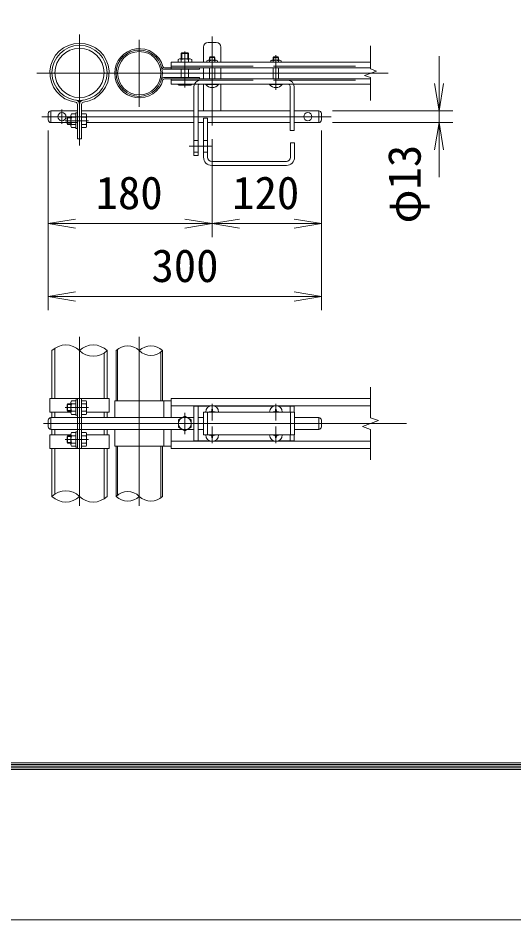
# Model space of a CAD drawing. Units: millimetres, scale not verified, with parts at other scales. Extents: x -6300 to 6300, y -4455 to 4455.
# Drawn here: x -5211 to -4122, y -4455 to -2475 of the extents above; entities that cross this region are included whole.
import ezdxf
from ezdxf.enums import TextEntityAlignment as Align

# ---------------------------------------------------------------- set-up
doc = ezdxf.new("R2010")
doc.units = ezdxf.units.MM
doc.header["$LTSCALE"] = 30
doc.linetypes.add('DASHED', pattern=[7.5, 6, -1.5])
doc.linetypes.add('USER1', pattern=[50.8, 31.75, -6.35, 6.35, -6.35])
for name, color, linetype, lineweight in [('0-1_D-TTL', 7, 'Continuous', 9), ('0-3_D-BMK', 2, 'USER1', 13), ('0-4_D-STR1', 1, 'Continuous', 18), ('0-5_D-STR3', 3, 'Continuous', 13), ('0-6_D-STR-DIM', 7, 'Continuous', 9), ('0-7_0', 7, 'Continuous', 9)]:
    doc.layers.add(name, color=color, linetype=linetype, lineweight=lineweight)
doc.styles.add('ＭＳ ゴシック', font='')
doc.styles.get('ＭＳ ゴシック').set_extended_font_data('MS Gothic')

# ---------------------------------------------------------------- blocks, each defined once
blk = doc.blocks.new('_Open')
at = {"layer": '0-7_0'}
blk.add_line((-30, 5), (0, 0), dxfattribs=at)
blk.add_lwpolyline([(-30, -5), (0, 0), (-30, 0)], dxfattribs=at)

msp = doc.modelspace()

# ---------------------------------------------------------------- linework, layer by layer
at = {"layer": '0-1_D-TTL', "color": 2, "lineweight": 18}
msp.add_lwpolyline([(-6300.14, 4455), (6299.86, 4455), (6299.86, -4455), (-6300.14, -4455)], close=True, dxfattribs=at)
at = {"layer": '0-1_D-TTL'}
for points in [[(-5895.14, 4125), (5894.86, 4125), (5894.86, -4125), (-5895.14, -4125)], [(-5891.39, 4121.25), (5891.11, 4121.25), (5891.11, -4121.25), (-5891.39, -4121.25)], [(-5887.64, 4117.5), (5887.36, 4117.5), (5887.36, -4117.5), (-5887.64, -4117.5)], [(-5883.89, 4113.75), (5883.61, 4113.75), (5883.61, -4113.75), (-5883.89, -4113.75)], [(-5880.14, 4110), (5879.86, 4110), (5879.86, -4110), (-5880.14, -4110)]]:
    msp.add_lwpolyline(points, close=True, dxfattribs=at)
at = {"layer": '0-3_D-BMK'}
for p, q in [((-5076.02, -2510.75), (-5076.02, -2754.24)), ((-4944.72, -2522.37), (-4944.72, -2669.6)), ((-4784.72, -2515.35), (-4784.72, -2710.38)), ((-4844.72, -2548.46), (-4844.72, -2627.16)), ((-4644.72, -2556.61), (-4644.72, -2632.73)), ((-5169.91, -2595.98), (-4398.32, -2595.98)), ((-5158.65, -2691.38), (-4523.34, -2691.38)), ((-5114.72, -2675.6), (-5114.72, -2707.17)), ((-5056.4, -2700.24), (-5107.75, -2700.24)), ((-4835.58, -2756.38), (-4785.29, -2756.38)), ((-5076.02, -3174.44), (-5076.02, -3545.6)), ((-4944.72, -3174.44), (-4944.72, -3545.6)), ((-4784.72, -3358.24), (-4784.72, -3321.98)), ((-4644.72, -3358.24), (-4644.72, -3321.98)), ((-5056.4, -3330.02), (-5107.75, -3330.02)), ((-4844.72, -3341.45), (-4844.72, -3388.6)), ((-5155.36, -3365.02), (-4358.32, -3365.02)), ((-4784.72, -3371.81), (-4784.72, -3408.07)), ((-4644.72, -3371.81), (-4644.72, -3408.07)), ((-5056.4, -3400.02), (-5107.75, -3400.02))]:
    msp.add_line(p, q, dxfattribs=at)
at = {"layer": '0-4_D-STR1'}
for p, q in [((-5136.52, -3205.02), (-5136.52, -3310.02)), ((-5015.52, -3205.02), (-5015.52, -3310.02)), ((-4995.52, -3205.02), (-4995.52, -3315.02)), ((-4893.92, -3205.02), (-4893.92, -3315.02)), ((-5136.52, -3340.02), (-5136.52, -3352.02)), ((-5015.52, -3340.02), (-5015.52, -3352.02)), ((-5136.52, -3378.02), (-5136.52, -3390.02)), ((-5015.52, -3378.02), (-5015.52, -3390.02)), ((-5136.52, -3420.02), (-5136.52, -3525.02)), ((-5015.52, -3420.02), (-5015.52, -3525.02)), ((-4995.52, -3415.02), (-4995.52, -3525.02)), ((-4893.92, -3415.02), (-4893.92, -3525.02))]:
    msp.add_line(p, q, dxfattribs=at)
at = {"layer": '0-4_D-STR1', "linetype": 'DASHED'}
for p, q in [((-5130.12, -3199.79), (-5130.12, -3310.02)), ((-4992.32, -3202.2), (-4992.32, -3315.02)), ((-4897.12, -3207.85), (-4897.12, -3315.02)), ((-5021.92, -3210.26), (-5021.92, -3310.02)), ((-5130.12, -3340.02), (-5130.12, -3352.02)), ((-5021.92, -3340.02), (-5021.92, -3352.02)), ((-5130.12, -3378.02), (-5130.12, -3390.02)), ((-5021.92, -3378.02), (-5021.92, -3390.02)), ((-5130.12, -3420.02), (-5130.12, -3519.79)), ((-5021.92, -3420.02), (-5021.92, -3530.26)), ((-4995.52, -3415.02), (-4995.52, -3525.02)), ((-4992.32, -3415.02), (-4992.32, -3522.2)), ((-4897.12, -3415.02), (-4897.12, -3527.85))]:
    msp.add_line(p, q, dxfattribs=at)
at = {"layer": '0-4_D-STR1'}
for centre, radius in [((-5076.02, -2595.14), 60.5), ((-5076.02, -2595.14), 54.1), ((-4944.72, -2595.98), 50.8), ((-4944.72, -2595.98), 47.6)]:
    msp.add_circle(centre, radius, dxfattribs=at)
at = {"layer": '0-5_D-STR3'}
for p, q in [((-4793.72, -2528.38), (-4775.72, -2528.38)), ((-4851.37, -2551.38), (-4852.72, -2552.74)), ((-4852.72, -2564.38), (-4852.72, -2552.74)), ((-4852.72, -2552.74), (-4836.72, -2552.74)), ((-4851.37, -2551.38), (-4838.07, -2551.38)), ((-4851.37, -2564.38), (-4851.37, -2551.38)), ((-4838.07, -2564.38), (-4838.07, -2551.38)), ((-4836.72, -2552.74), (-4838.07, -2551.38)), ((-4836.72, -2564.38), (-4836.72, -2552.74)), ((-4803.72, -2538.38), (-4803.72, -2571.78)), ((-4765.72, -2538.38), (-4765.72, -2571.78)), ((-4874.72, -2571.78), (-4874.72, -2586.98)), ((-4874.72, -2571.78), (-4437.17, -2571.78)), ((-4859.72, -2565.98), (-4859.72, -2571.78)), ((-4856.56, -2564.38), (-4832.88, -2564.38)), ((-4852.72, -2571.78), (-4852.72, -2565.98)), ((-4836.72, -2571.78), (-4836.72, -2565.98)), ((-4829.72, -2565.98), (-4829.72, -2571.78)), ((-4796.22, -2568.58), (-4796.22, -2571.78)), ((-4789.64, -2560.18), (-4790.72, -2561.27)), ((-4790.72, -2567.38), (-4790.72, -2561.27)), ((-4790.72, -2561.27), (-4778.72, -2561.27)), ((-4790.72, -2571.78), (-4790.72, -2568.58)), ((-4789.64, -2567.38), (-4789.64, -2560.18)), ((-4789.64, -2560.18), (-4779.8, -2560.18)), ((-4789.64, -2560.18), (-4779.8, -2560.18)), ((-4779.8, -2567.38), (-4779.8, -2560.18)), ((-4779.8, -2560.18), (-4778.72, -2561.27)), ((-4778.72, -2567.38), (-4778.72, -2561.27)), ((-4778.72, -2571.78), (-4778.72, -2568.58)), ((-4773.22, -2568.58), (-4773.22, -2571.78)), ((-4656.22, -2568.58), (-4656.22, -2571.78)), ((-4649.64, -2560.18), (-4650.72, -2561.27)), ((-4650.72, -2561.27), (-4638.72, -2561.27)), ((-4650.72, -2567.38), (-4650.72, -2561.27)), ((-4650.72, -2571.78), (-4650.72, -2568.58)), ((-4649.64, -2560.18), (-4639.8, -2560.18)), ((-4649.64, -2567.38), (-4649.64, -2560.18)), ((-4639.8, -2567.38), (-4639.8, -2560.18)), ((-4638.72, -2567.38), (-4638.72, -2561.27)), ((-4638.72, -2571.78), (-4638.72, -2568.58)), ((-4633.22, -2568.58), (-4633.22, -2571.78)), ((-4889.63, -2583.78), (-4437.17, -2583.78)), ((-4889.63, -2586.98), (-4812.72, -2586.98)), ((-4852.72, -2604.98), (-4852.72, -2586.98)), ((-4836.72, -2604.98), (-4836.72, -2586.98)), ((-4812.72, -2583.78), (-4812.72, -2586.98)), ((-4803.72, -2583.78), (-4803.72, -2608.18)), ((-4790.72, -2608.18), (-4790.72, -2583.78)), ((-4778.72, -2608.18), (-4778.72, -2583.78)), ((-4765.72, -2583.78), (-4765.72, -2608.18)), ((-4650.72, -2608.18), (-4650.72, -2583.78)), ((-4638.72, -2608.18), (-4638.72, -2583.78)), ((-4889.63, -2604.98), (-4812.72, -2604.98)), ((-4889.63, -2608.18), (-4437.17, -2608.18)), ((-4874.72, -2608.18), (-4874.72, -2620.18)), ((-4812.72, -2604.98), (-4812.72, -2608.18)), ((-4874.72, -2620.18), (-4437.17, -2620.18)), ((-4859.72, -2620.18), (-4859.72, -2621.18)), ((-4833.08, -2622.38), (-4856.28, -2622.38)), ((-4852.72, -2620.18), (-4852.72, -2621.18)), ((-4836.72, -2620.18), (-4836.72, -2621.18)), ((-4829.72, -2620.18), (-4829.72, -2621.18)), ((-4815.72, -2624.68), (-4815.72, -2776.38)), ((-4803.72, -2620.18), (-4803.72, -2678.38)), ((-4798.72, -2620.18), (-4770.72, -2620.18)), ((-4798.72, -2621.01), (-4798.72, -2620.18)), ((-4798.72, -2621.01), (-4770.72, -2621.01)), ((-4770.72, -2621.01), (-4770.72, -2620.18)), ((-4765.72, -2620.18), (-4765.72, -2678.38)), ((-4658.72, -2620.18), (-4630.72, -2620.18)), ((-4658.72, -2621.01), (-4658.72, -2620.18)), ((-4658.72, -2621.01), (-4630.72, -2621.01)), ((-4630.72, -2621.01), (-4630.72, -2620.18)), ((-4613.72, -2624.68), (-4613.72, -2721.38)), ((-4604.72, -2624.88), (-4604.72, -2721.38)), ((-5080.62, -2664.23), (-5080.62, -2740.24)), ((-5076.02, -2664.23), (-5076.02, -2740.24)), ((-5071.42, -2664.23), (-5071.42, -2740.24)), ((-5144.72, -2684.38), (-5144.72, -2698.38)), ((-5138.72, -2678.38), (-5080.62, -2678.38)), ((-5138.72, -2678.38), (-5138.72, -2704.38)), ((-5103.42, -2693.6), (-5102.07, -2692.24)), ((-5094.82, -2692.24), (-5102.07, -2692.24)), ((-5102.07, -2692.24), (-5102.07, -2708.24)), ((-5094.82, -2688.6), (-5094.82, -2711.8)), ((-5083.82, -2685.24), (-5093.62, -2685.24)), ((-5083.82, -2692.24), (-5093.62, -2692.24)), ((-5083.82, -2683.24), (-5083.82, -2717.24)), ((-5080.62, -2683.24), (-5083.82, -2683.24)), ((-5071.42, -2678.38), (-4824.72, -2678.38)), ((-5071.42, -2682.44), (-5071.42, -2718.04)), ((-5071.42, -2685.24), (-5061.62, -2685.24)), ((-5071.42, -2692.24), (-5061.62, -2692.24)), ((-5060.42, -2688.6), (-5060.42, -2711.8)), ((-4815.72, -2678.38), (-4613.72, -2678.38)), ((-4604.72, -2678.38), (-4550.72, -2678.38)), ((-4550.72, -2678.38), (-4550.72, -2704.38)), ((-4544.72, -2684.38), (-4544.72, -2698.38)), ((-5138.72, -2704.38), (-5080.62, -2704.38)), ((-5103.42, -2693.6), (-5103.42, -2706.89)), ((-5094.82, -2693.6), (-5103.42, -2693.6)), ((-5094.82, -2706.89), (-5103.42, -2706.89)), ((-5103.42, -2706.89), (-5102.07, -2708.24)), ((-5094.82, -2708.24), (-5102.07, -2708.24)), ((-5083.82, -2708.24), (-5093.62, -2708.24)), ((-5071.42, -2708.24), (-5061.62, -2708.24)), ((-5060.42, -2704.38), (-4824.72, -2704.38)), ((-4815.72, -2704.38), (-4803.72, -2704.38)), ((-4803.72, -2694.38), (-4803.72, -2780.38)), ((-4803.72, -2694.38), (-4794.72, -2694.38)), ((-4794.72, -2694.38), (-4794.72, -2780.38)), ((-4794.72, -2704.38), (-4613.72, -2704.38)), ((-4604.72, -2704.38), (-4550.72, -2704.38)), ((-5083.82, -2715.24), (-5093.62, -2715.24)), ((-5080.62, -2717.24), (-5083.82, -2717.24)), ((-5071.42, -2715.24), (-5061.62, -2715.24)), ((-4613.72, -2721.38), (-4604.72, -2721.38)), ((-5071.42, -2740.24), (-5080.62, -2740.24)), ((-4824.72, -2743.38), (-4815.72, -2743.38)), ((-4803.72, -2743.38), (-4794.72, -2743.38)), ((-4612.72, -2748.38), (-4612.72, -2780.38)), ((-4612.72, -2748.38), (-4603.72, -2748.38)), ((-4603.72, -2748.38), (-4603.72, -2780.38)), ((-4824.72, -2769.38), (-4815.72, -2769.38)), ((-4803.72, -2769.38), (-4794.72, -2769.38)), ((-4785.72, -2789.38), (-4621.72, -2789.38)), ((-4785.72, -2798.38), (-4621.72, -2798.38)), ((-5141.12, -3310.02), (-5010.92, -3310.02)), ((-5141.12, -3310.02), (-5141.12, -3340.02)), ((-5103.42, -3323.38), (-5102.07, -3322.02)), ((-5103.42, -3323.38), (-5103.42, -3336.67)), ((-5094.82, -3323.38), (-5103.42, -3323.38)), ((-5094.82, -3322.02), (-5102.07, -3322.02)), ((-5102.07, -3322.02), (-5102.07, -3338.02)), ((-5094.82, -3318.38), (-5094.82, -3341.58)), ((-5083.82, -3315.02), (-5093.62, -3315.02)), ((-5083.82, -3322.02), (-5093.62, -3322.02)), ((-5080.62, -3313.02), (-5083.82, -3313.02)), ((-5083.82, -3313.02), (-5083.82, -3347.02)), ((-5080.62, -3310.02), (-5080.62, -3420.02)), ((-5076.02, -3310.02), (-5076.02, -3420.02)), ((-5071.42, -3310.02), (-5071.42, -3420.02)), ((-5071.42, -3312.22), (-5071.42, -3347.82)), ((-5071.42, -3315.02), (-5061.62, -3315.02)), ((-5071.42, -3322.02), (-5061.62, -3322.02)), ((-5060.42, -3318.38), (-5060.42, -3341.58)), ((-5010.92, -3310.02), (-5010.92, -3340.02)), ((-4998.72, -3315.02), (-4874.72, -3315.02)), ((-4998.72, -3315.02), (-4998.72, -3352.02)), ((-4890.72, -3315.02), (-4890.72, -3352.02)), ((-4874.72, -3310.02), (-4874.72, -3352.02)), ((-4874.72, -3310.02), (-4437.17, -3310.02)), ((-4874.72, -3326.02), (-4437.17, -3326.02)), ((-5141.12, -3340.02), (-5094.82, -3340.02)), ((-5103.42, -3336.67), (-5102.07, -3338.02)), ((-5094.82, -3336.67), (-5103.42, -3336.67)), ((-5094.82, -3338.02), (-5102.07, -3338.02)), ((-5083.82, -3338.02), (-5093.62, -3338.02)), ((-5083.82, -3345.02), (-5093.62, -3345.02)), ((-5071.42, -3338.02), (-5061.62, -3338.02)), ((-5071.42, -3345.02), (-5061.62, -3345.02)), ((-5060.42, -3340.02), (-5010.92, -3340.02)), ((-4824.72, -3327.02), (-4824.72, -3403.02)), ((-4824.72, -3327.02), (-4789.92, -3327.02)), ((-4815.72, -3327.02), (-4815.72, -3403.02)), ((-4803.72, -3340.02), (-4803.72, -3390.02)), ((-4803.72, -3340.02), (-4603.72, -3340.02)), ((-4788.43, -3339.19), (-4791.02, -3339.23)), ((-4791.02, -3339.23), (-4791.02, -3340.02)), ((-4785.51, -3333.72), (-4785.56, -3336.32)), ((-4785.51, -3333.72), (-4783.93, -3333.72)), ((-4783.93, -3333.72), (-4783.89, -3336.32)), ((-4779.52, -3327.02), (-4649.92, -3327.02)), ((-4648.43, -3339.19), (-4651.02, -3339.23)), ((-4651.02, -3339.23), (-4651.02, -3340.02)), ((-4645.51, -3333.72), (-4645.56, -3336.32)), ((-4645.51, -3333.72), (-4643.93, -3333.72)), ((-4643.93, -3333.72), (-4643.89, -3336.32)), ((-4641.01, -3339.19), (-4638.42, -3339.23)), ((-4639.52, -3327.02), (-4604.72, -3327.02)), ((-4638.42, -3339.23), (-4638.42, -3340.02)), ((-4613.72, -3327.02), (-4613.72, -3340.02)), ((-4604.72, -3327.02), (-4604.72, -3340.02)), ((-4603.72, -3340.02), (-4603.72, -3390.02)), ((-5144.72, -3358.02), (-5144.72, -3372.02)), ((-5138.72, -3352.02), (-5080.62, -3352.02)), ((-5138.72, -3352.02), (-5138.72, -3378.02)), ((-5080.62, -3347.02), (-5083.82, -3347.02)), ((-5080.92, -3352.02), (-4824.72, -3352.02)), ((-4815.72, -3352.02), (-4803.72, -3352.02)), ((-4603.72, -3352.02), (-4550.72, -3352.02)), ((-4550.72, -3352.02), (-4550.72, -3378.02)), ((-4544.72, -3358.02), (-4544.72, -3372.02)), ((-5138.72, -3378.02), (-5080.62, -3378.02)), ((-5083.82, -3385.02), (-5093.62, -3385.02)), ((-5083.82, -3417.02), (-5083.82, -3383.02)), ((-5080.62, -3383.02), (-5083.82, -3383.02)), ((-5080.92, -3378.02), (-4824.72, -3378.02)), ((-5071.42, -3385.02), (-5061.62, -3385.02)), ((-4998.72, -3378.02), (-4998.72, -3415.02)), ((-4890.72, -3378.02), (-4890.72, -3415.02)), ((-4874.72, -3378.02), (-4874.72, -3420.02)), ((-4815.72, -3378.02), (-4803.72, -3378.02)), ((-4603.72, -3378.02), (-4550.72, -3378.02)), ((-5141.12, -3390.02), (-5094.82, -3390.02)), ((-5141.12, -3420.02), (-5141.12, -3390.02)), ((-5103.42, -3393.38), (-5102.07, -3392.02)), ((-5094.82, -3393.38), (-5103.42, -3393.38)), ((-5103.42, -3406.67), (-5103.42, -3393.38)), ((-5102.07, -3408.02), (-5102.07, -3392.02)), ((-5094.82, -3392.02), (-5102.07, -3392.02)), ((-5094.82, -3411.67), (-5094.82, -3388.46)), ((-5083.82, -3392.02), (-5093.62, -3392.02)), ((-5071.42, -3392.02), (-5061.62, -3392.02)), ((-5060.62, -3390.02), (-5010.92, -3390.02)), ((-5060.42, -3388.38), (-5060.42, -3411.58)), ((-5010.92, -3420.02), (-5010.92, -3390.02)), ((-4874.72, -3404.02), (-4437.17, -3404.02)), ((-4824.72, -3403.02), (-4789.92, -3403.02)), ((-4803.72, -3390.02), (-4603.72, -3390.02)), ((-4791.02, -3390.81), (-4791.02, -3390.02)), ((-4788.43, -3390.86), (-4791.02, -3390.81)), ((-4785.51, -3396.32), (-4785.56, -3393.73)), ((-4785.51, -3396.32), (-4783.93, -3396.32)), ((-4783.93, -3396.32), (-4783.89, -3393.73)), ((-4781.01, -3390.86), (-4778.42, -3390.81)), ((-4779.52, -3403.02), (-4649.92, -3403.02)), ((-4778.42, -3390.81), (-4778.42, -3390.02)), ((-4651.02, -3390.81), (-4651.02, -3390.02)), ((-4648.43, -3390.86), (-4651.02, -3390.81)), ((-4645.51, -3396.32), (-4645.56, -3393.73)), ((-4645.51, -3396.32), (-4643.93, -3396.32)), ((-4643.93, -3396.32), (-4643.89, -3393.73)), ((-4641.01, -3390.86), (-4638.42, -3390.81)), ((-4639.52, -3403.02), (-4604.72, -3403.02)), ((-4638.42, -3390.81), (-4638.42, -3390.02)), ((-4613.72, -3390.02), (-4613.72, -3403.02)), ((-4604.72, -3390.02), (-4604.72, -3403.02)), ((-5141.12, -3420.02), (-5010.92, -3420.02)), ((-5094.82, -3406.67), (-5103.42, -3406.67)), ((-5103.42, -3406.67), (-5102.07, -3408.02)), ((-5094.82, -3408.02), (-5102.07, -3408.02)), ((-5083.82, -3408.02), (-5093.62, -3408.02)), ((-5083.82, -3415.02), (-5093.62, -3415.02)), ((-5080.62, -3417.02), (-5083.82, -3417.02)), ((-5071.42, -3408.02), (-5061.62, -3408.02)), ((-5071.42, -3415.02), (-5061.62, -3415.02)), ((-4998.72, -3415.02), (-4874.72, -3415.02)), ((-4874.72, -3420.02), (-4437.17, -3420.02))]:
    msp.add_line(p, q, dxfattribs=at)
at = {"layer": '0-5_D-STR3', "linetype": 'DASHED'}
for p, q in [((-4793.51, -2567.38), (-4775.79, -2567.38)), ((-4653.51, -2567.38), (-4635.79, -2567.38)), ((-4874.72, -2580.58), (-4437.17, -2580.58)), ((-4874.72, -2611.38), (-4437.17, -2611.38)), ((-4794.72, -3340.02), (-4794.72, -3390.02)), ((-4612.72, -3340.02), (-4612.72, -3390.02))]:
    msp.add_line(p, q, dxfattribs=at)
at = {"layer": '0-5_D-STR3'}
for points in [[(-4649.64, -2560.18), (-4639.8, -2560.18), (-4638.72, -2561.27)], [(-4824.72, -2624.88), (-4824.72, -2776.38), (-4815.72, -2776.38)], [(-4781.01, -3339.19), (-4778.42, -3339.23), (-4778.42, -3340.02)]]:
    msp.add_lwpolyline(points, dxfattribs=at)
at = {"layer": '0-5_D-STR3', "color": 4, "linetype": 'DASHED'}
msp.add_lwpolyline([(-4844.72, -3348.82), (-4858.75, -3356.92), (-4858.75, -3373.12), (-4844.72, -3381.22), (-4830.69, -3373.12), (-4830.69, -3356.92)], close=True, dxfattribs=at)
at = {"layer": '0-5_D-STR3'}
for centre in [(-5114.72, -2691.38), (-4574.72, -2691.38)]:
    msp.add_circle(centre, 9, dxfattribs=at)
at = {"layer": '0-5_D-STR3', "color": 4, "linetype": 'DASHED', "lineweight": 9}
msp.add_circle((-4844.72, -3365.02), 14.07, dxfattribs=at)
at = {"layer": '0-5_D-STR3'}
for centre, radius, start, end in [((-5076.02, -2595.14), 65.1, 277.58485, 262.41515), ((-4793.72, -2538.38), 10, 90, 180), ((-4775.72, -2538.38), 10, 0, 90), ((-4944.72, -2595.98), 54, 15.6185, 344.3815), ((-4856.22, -2568.98), 4.6, 40.52088, 139.47912), ((-4844.72, -2585.18), 20.8, 67.38014, 112.61986), ((-4833.22, -2568.98), 4.6, 40.52088, 139.47912), ((-4793.47, -2571.13), 3.75, 42.84372, 137.15628), ((-4784.72, -2582.98), 15.6, 67.38014, 112.61986), ((-4775.97, -2571.12), 3.74, 42.69541, 137.30459), ((-4653.47, -2571.13), 3.75, 42.84372, 137.15628), ((-4644.72, -2582.98), 15.6, 67.38014, 112.61986), ((-4635.97, -2571.12), 3.74, 42.69541, 137.30459), ((-4889.63, -2580.58), 6.4, 195.6185, 270), ((-4889.63, -2580.58), 3.2, 195.6185, 270), ((-4889.63, -2611.38), 6.4, 90, 164.3815), ((-4889.63, -2611.38), 3.2, 90, 164.3815), ((-4811.22, -2624.88), 13.5, 90, 180), ((-4618.22, -2624.88), 13.5, 0, 90), ((-4856.22, -2616.68), 5.7, 232.14171, 307.85829), ((-4844.72, -2595.12), 27.27, 252.93847, 287.06153), ((-4833.22, -2616.69), 5.7, 232.09851, 307.90149), ((-4811.22, -2624.68), 4.5, 90, 180), ((-4784.72, -2609.38), 18.2, 219.71514, 320.28486), ((-4644.72, -2609.38), 18.2, 219.71514, 320.28486), ((-4618.22, -2624.68), 4.5, 0, 90), ((-5085.22, -2664.23), 4.6, 0, 82.41515), ((-5085.22, -2664.23), 9.2, 0, 82.41515), ((-5066.82, -2664.23), 9.2, 97.58485, 180), ((-5066.82, -2664.23), 4.6, 97.58485, 180), ((-5138.72, -2684.38), 6, 90, 180), ((-5089.12, -2688.74), 5.7, 142.09851, 217.90149), ((-5067.55, -2700.24), 27.27, 162.93847, 197.06153), ((-5066.12, -2688.74), 5.7, 322.09851, 37.90149), ((-5087.69, -2700.24), 27.27, 342.93847, 17.06153), ((-4550.72, -2684.38), 6, 0, 90), ((-5138.72, -2698.38), 6, 180, 270), ((-5089.12, -2711.74), 5.7, 142.14171, 217.85829), ((-5066.12, -2711.74), 5.7, 322.14171, 37.85829), ((-4550.72, -2698.38), 6, 270, 0), ((-4785.72, -2780.38), 18, 180, 270), ((-4785.72, -2780.38), 9, 180, 270), ((-4621.72, -2780.38), 9, 270, 0), ((-4621.72, -2780.38), 18, 270, 0), ((-5089.12, -3318.52), 5.7, 142.09851, 217.90149), ((-5067.55, -3330.02), 27.27, 162.93847, 197.06153), ((-5066.12, -3318.52), 5.7, 322.09851, 37.90149), ((-5087.69, -3330.02), 27.27, 342.93847, 17.06153), ((-4784.72, -3340.02), 14, 0, 180), ((-4644.72, -3340.02), 14, 0, 180), ((-5089.12, -3341.52), 5.7, 142.14171, 217.85829), ((-5066.12, -3341.52), 5.7, 322.14171, 37.85829), ((-4788.53, -3336.21), 2.98, 270, 0), ((-4780.91, -3336.21), 2.98, 180, 270), ((-4648.53, -3336.21), 2.98, 270, 0), ((-4640.91, -3336.21), 2.98, 180, 270), ((-5138.72, -3358.02), 6, 90, 180), ((-4550.72, -3358.02), 6, 0, 90), ((-5138.72, -3372.02), 6, 180, 270), ((-5089.12, -3388.52), 5.7, 142.14171, 217.85829), ((-5066.12, -3388.52), 5.7, 322.09851, 37.90149), ((-4550.72, -3372.02), 6, 270, 0), ((-5067.55, -3400.02), 27.27, 162.93847, 197.06153), ((-5087.69, -3400.02), 27.27, 342.93847, 17.06153), ((-4784.72, -3390.02), 14, 180, 0), ((-4788.53, -3393.83), 2.98, 0, 90), ((-4780.91, -3393.83), 2.98, 90, 180), ((-4644.72, -3390.02), 14, 180, 0), ((-4648.53, -3393.83), 2.98, 0, 90), ((-4640.91, -3393.83), 2.98, 90, 180), ((-5089.12, -3411.52), 5.7, 142.09851, 217.90149), ((-5066.12, -3411.52), 5.7, 322.14171, 37.85829)]:
    msp.add_arc(centre, radius, start, end, dxfattribs=at)
at = {"layer": '0-6_D-STR-DIM'}
for p, q in [((-4437.17, -2586.36), (-4437.17, -2535.98)), ((-4286.49, -2618.38), (-4286.49, -2558.38)), ((-4450.38, -2600.79), (-4423.95, -2591.17)), ((-4423.95, -2591.17), (-4437.17, -2586.36)), ((-4437.17, -2605.6), (-4450.38, -2600.79)), ((-4437.17, -2655.98), (-4437.17, -2605.6)), ((-4520.72, -2678.38), (-4256.49, -2678.38)), ((-4286.49, -2678.38), (-4286.49, -2704.38)), ((-4520.72, -2704.38), (-4256.49, -2704.38)), ((-5144.72, -2721.38), (-5144.72, -2956.12)), ((-5144.72, -2721.38), (-5144.72, -3116.15)), ((-4544.72, -2721.38), (-4544.72, -2956.12)), ((-4544.72, -2721.38), (-4544.72, -3116.15)), ((-4784.72, -2740.38), (-4784.72, -2956.12)), ((-4784.72, -2740.38), (-4784.72, -2956.12)), ((-4286.49, -2764.38), (-4286.49, -2824.38)), ((-5084.72, -2926.12), (-4844.72, -2926.12)), ((-4724.72, -2926.12), (-4604.72, -2926.12)), ((-5084.72, -3086.15), (-4604.72, -3086.15)), ((-4437.17, -3352.2), (-4437.17, -3285.02)), ((-4454.78, -3371.44), (-4419.55, -3358.61)), ((-4419.55, -3358.61), (-4437.17, -3352.2)), ((-4437.17, -3377.85), (-4454.78, -3371.44)), ((-4437.17, -3445.02), (-4437.17, -3377.85))]:
    msp.add_line(p, q, dxfattribs=at)
for centre, radius, start, end in [((-5106.27, -3235.47), 42.92, 45.18146, 134.81854), ((-5045.77, -3235.47), 42.92, 45.18146, 134.81854), ((-5045.77, -3174.58), 42.92, 225.18146, 314.81854), ((-4970.12, -3230.59), 36.03, 45.18146, 134.81854), ((-4919.32, -3230.59), 36.03, 45.18146, 134.81854), ((-4919.32, -3179.46), 36.03, 225.18146, 314.81854), ((-5106.27, -3555.47), 42.92, 45.18146, 134.81854), ((-4970.12, -3550.59), 36.03, 45.18146, 134.81854), ((-5106.27, -3494.58), 42.92, 225.18146, 314.81854), ((-5045.77, -3494.58), 42.92, 225.18146, 314.81854), ((-4970.12, -3499.46), 36.03, 225.18146, 314.81854), ((-4919.32, -3499.46), 36.03, 225.18146, 314.81854)]:
    msp.add_arc(centre, radius, start, end, dxfattribs=at)

# ---------------------------------------------------------------- block references
at = {"layer": '0-6_D-STR-DIM', "xscale": 2, "yscale": 2}
for p, rotation in [((-4286.49, -2678.38), 270), ((-4286.49, -2704.38), 90), ((-5144.72, -2926.12), 180), ((-4784.72, -2926.12), 180), ((-5144.72, -3086.15), 180)]:
    msp.add_blockref('_Open', p, dxfattribs=dict(at, rotation=rotation))
for p in [(-4784.72, -2926.12), (-4544.72, -2926.12), (-4544.72, -3086.15)]:
    msp.add_blockref('_Open', p, dxfattribs=at)

# ---------------------------------------------------------------- texts
at = {"layer": '0-6_D-STR-DIM', "style": 'ＭＳ ゴシック'}
msp.add_text('φ13', height=72.14, rotation=90, dxfattribs=at).set_placement((-4305.04, -2925.72), align=Align.BOTTOM_LEFT)
for s, p in [('180', (-5040.7, -2916)), ('120', (-4740.7, -2916)), ('300', (-4918.03, -3076.02))]:
    msp.add_text(s, height=72.14, dxfattribs=at).set_placement(p, align=Align.BOTTOM_LEFT)

doc.saveas('drawing.dxf')
